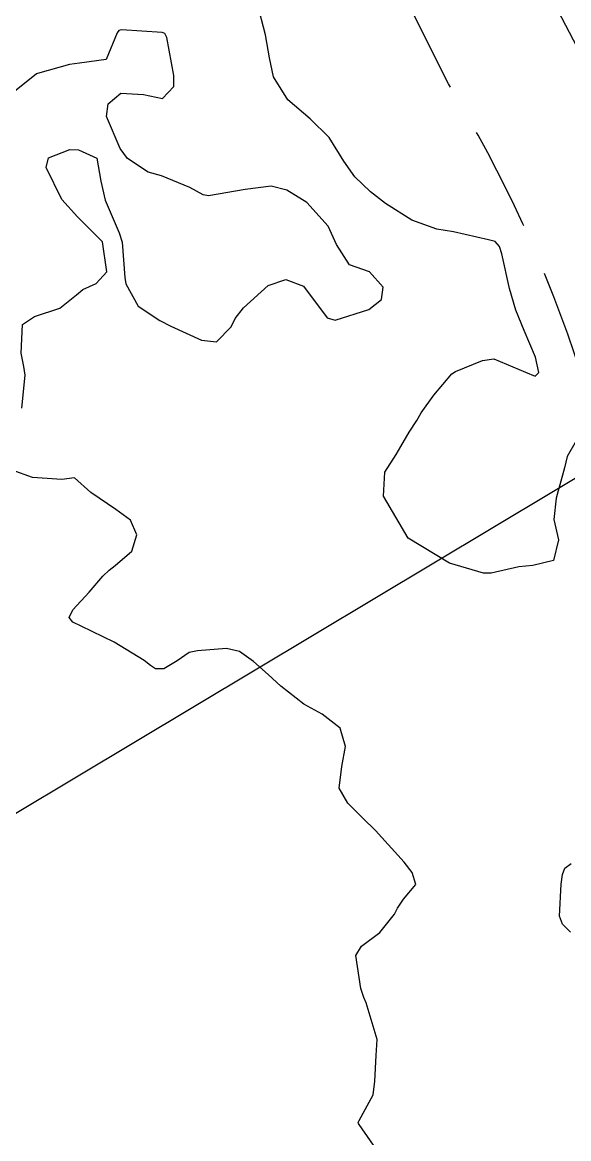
# Model space of a CAD drawing. Header units: metres. Extents: x 298520 to 308411, y 7433745 to 7450750.
# Drawn here: x 305086.6 to 305112.7, y 7438206.9 to 7438260.4 of the extents above; entities that cross this region are included whole.
import ezdxf

# ---------------------------------------------------------------- set-up
doc = ezdxf.new("R2010")
doc.units = ezdxf.units.M
doc.header["$LTSCALE"] = 10
doc.linetypes.add('CONTINUO', pattern=[0])
doc.linetypes.add('DASHED', pattern=[0.75, 0.5, -0.25])
for name, color, linetype in [('Curvas de Nivel 1m', 11, 'Continuous'), ('TEXTO', 45, 'Continuous'), ('Vias Secundárias', 230, 'DASHED')]:
    doc.layers.add(name, color=color, linetype=linetype)

msp = doc.modelspace()

# ---------------------------------------------------------------- linework, layer by layer
at = {"layer": 'Curvas de Nivel 1m', "flags": 128}
for points, elevation in [([(305113.104, 7438240.33), (305112.67, 7438239.586), (305112.545, 7438239.045), (305112.14, 7438237.594), (305112.036, 7438236.569), (305112.263, 7438235.592), (305112.023, 7438234.61), (305111.034, 7438234.37), (305110.35, 7438234.3), (305109.029, 7438234.007), (305108.668, 7438233.996), (305107.035, 7438234.476), (305105.053, 7438235.68), (305103.875, 7438237.692), (305103.942, 7438238.833), (305104.489, 7438239.686), (305104.715, 7438240.068), (305105.109, 7438240.742), (305105.481, 7438241.312), (305105.679, 7438241.674), (305106.281, 7438242.519), (305107.142, 7438243.536), (305107.323, 7438243.657), (305108.613, 7438244.176), (305109.152, 7438244.251), (305110.67, 7438243.615), (305111.141, 7438243.431), (305111.321, 7438243.607), (305111.154, 7438244.345), (305110.611, 7438245.616), (305110.215, 7438246.587), (305109.907, 7438247.623), (305109.548, 7438249.288), (305109.427, 7438249.628), (305109.217, 7438249.873), (305108.902, 7438249.951), (305107.223, 7438250.329), (305106.423, 7438250.47), (305105.231, 7438250.893), (305103.979, 7438251.693), (305103.248, 7438252.255), (305102.508, 7438252.964), (305101.982, 7438253.719), (305101.28, 7438254.848), (305100.372, 7438255.739), (305099.302, 7438256.654), (305098.611, 7438257.757), (305098.42, 7438258.661), (305098.228, 7438259.761), (305097.828, 7438261.293)], 704), ([(305086.567, 7438241.898), (305086.723, 7438243.481), (305086.655, 7438243.897), (305086.525, 7438244.527), (305086.598, 7438245.899), (305087.177, 7438246.282), (305088.381, 7438246.678), (305089.187, 7438247.316), (305089.487, 7438247.57), (305090.127, 7438247.861), (305090.639, 7438248.415), (305090.424, 7438249.858), (305089.231, 7438251.06), (305088.473, 7438251.878), (305087.733, 7438253.41), (305087.845, 7438253.884), (305088.861, 7438254.282), (305089.269, 7438254.26), (305090.151, 7438253.861), (305090.353, 7438252.758), (305090.545, 7438251.857), (305091.219, 7438250.283), (305091.366, 7438249.848), (305091.497, 7438248.146), (305091.535, 7438247.845), (305092.133, 7438246.786), (305093.176, 7438246.093), (305093.698, 7438245.815), (305095.163, 7438245.144), (305095.887, 7438245.068), (305096.58, 7438245.786), (305096.774, 7438246.186), (305097.182, 7438246.695), (305098.353, 7438247.763), (305099.196, 7438248.049), (305100.049, 7438247.741), (305101.178, 7438246.223), (305101.563, 7438246.11), (305103.182, 7438246.616), (305103.784, 7438247.097), (305103.857, 7438247.693), (305103.2, 7438248.418), (305102.248, 7438248.759), (305101.633, 7438249.724), (305101.226, 7438250.613), (305100.206, 7438251.74), (305099.249, 7438252.33), (305098.494, 7438252.514), (305097.249, 7438252.355), (305095.506, 7438252.057), (305095.246, 7438252.11), (305094.601, 7438252.455), (305093.255, 7438253.023), (305092.613, 7438253.186), (305091.62, 7438253.845), (305091.27, 7438254.316), (305090.619, 7438255.857), (305090.7, 7438256.455), (305091.304, 7438256.968), (305092.383, 7438256.913), (305093.302, 7438256.708), (305093.835, 7438257.287), (305093.846, 7438257.815), (305093.511, 7438259.638), (305093.405, 7438259.819), (305093.333, 7438259.856), (305093.286, 7438259.868), (305091.335, 7438260), (305091.212, 7438259.974), (305091.133, 7438259.852), (305090.6, 7438258.578), (305089.318, 7438258.402), (305088.842, 7438258.35), (305087.313, 7438257.914), (305087.266, 7438257.891), (305085.297, 7438256.326)], 703), ([(305104.057, 7438205.686), (305102.712, 7438207.619), (305102.676, 7438207.664), (305102.661, 7438207.701), (305102.675, 7438207.739), (305102.714, 7438207.803), (305103.385, 7438209.042), (305103.47, 7438209.693), (305103.532, 7438210.915), (305103.578, 7438211.692), (305103.043, 7438213.434), (305102.934, 7438213.698), (305102.789, 7438214.121), (305102.55, 7438215.704), (305102.817, 7438216.158), (305103.709, 7438216.806), (305104.399, 7438217.684), (305104.551, 7438217.968), (305104.84, 7438218.407), (305105.421, 7438219.101), (305105.25, 7438219.676), (305104.86, 7438220.165), (305103.491, 7438221.694), (305102.889, 7438222.281), (305102.173, 7438222.988), (305101.762, 7438223.717), (305101.882, 7438224.752), (305102.055, 7438225.713), (305101.805, 7438226.58), (305100.948, 7438227.249), (305100.065, 7438227.739), (305098.961, 7438228.599), (305098.352, 7438229.145), (305097.657, 7438229.77), (305096.98, 7438230.261), (305096.366, 7438230.402), (305094.98, 7438230.29), (305094.57, 7438230.213), (305093.994, 7438229.81), (305093.358, 7438229.427), (305092.969, 7438229.419), (305092.725, 7438229.578), (305092.421, 7438229.828), (305090.986, 7438230.701), (305089.397, 7438231.466), (305089, 7438231.653), (305088.826, 7438231.873), (305089.007, 7438232.246), (305089.791, 7438233.086), (305090.441, 7438233.856), (305090.737, 7438234.144), (305091.031, 7438234.363), (305091.829, 7438235.05), (305092.069, 7438235.835), (305091.764, 7438236.543), (305091.065, 7438237.045), (305089.872, 7438237.862), (305089.08, 7438238.557), (305088.471, 7438238.484), (305087.08, 7438238.579), (305086.102, 7438238.924)], 703), ([(305112.825, 7438216.824), (305112.442, 7438217.199), (305112.308, 7438217.588), (305112.377, 7438219.116), (305112.45, 7438219.586), (305112.558, 7438219.884), (305112.861, 7438220.109)], 704)]:
    msp.add_lwpolyline(points, dxfattribs=dict(at, elevation=elevation))
at = {"layer": 'TEXTO', "linetype": 'CONTINUO'}
msp.add_polyline3d([(305080.539, 7438219.09, 0), (305123.396, 7438244.741, 0)], dxfattribs=at)
at = {"layer": 'Vias Secundárias'}
for points in [[(305009.058, 7438403.514, -0.000119), (305034.171, 7438373.932, -0.003079), (305055.223, 7438348.809, -0.029068), (305082.987, 7438310.984, -0.015011), (305101.797, 7438279.962, -0.010238), (305117.05, 7438251.677, -0.062788), (305122.043, 7438237.94, -0.062332), (305125.138, 7438206.707), (305128.733, 7438166.892)], [(305091.432, 7437949.091), (305093.318, 7437956.429), (305105.538, 7437990.098), (305117.336, 7438014.292), (305124.239, 7438030.698), (305127.113, 7438040.745), (305128.121, 7438056.15), (305128.265, 7438074.234), (305124.095, 7438127.853), (305120.785, 7438170.714), (305118.341, 7438199.785), (305117.187, 7438217.807, 0.013873), (305115.894, 7438231.873, 0.04849), (305113.307, 7438243.642, 0.058554), (305106.984, 7438257.421), (305097.547, 7438276.213), (305087.01, 7438295.026), (305079.739, 7438307.189), (305064.456, 7438328.486), (305041.363, 7438356.024), (305023.707, 7438378.768), (305008.419, 7438395.44)]]:
    msp.add_lwpolyline(points, format="xyb", dxfattribs=at)

doc.saveas('drawing.dxf')
